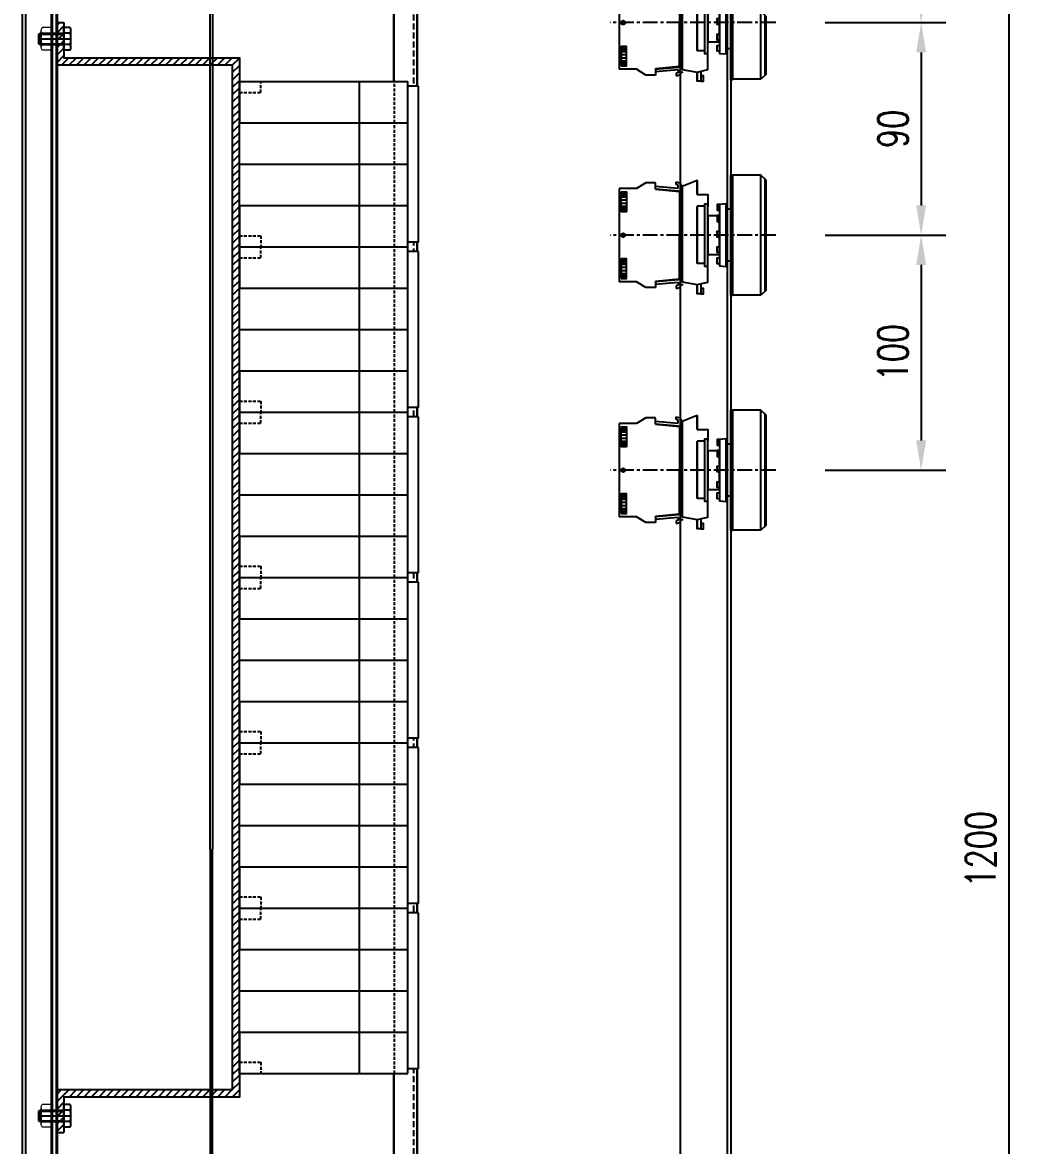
# Model space of a CAD drawing. Header units: millimetres. Extents: x 2153 to 5658, y -781 to 1156.
# Drawn here: x 5230.1 to 5658.3, y 331.8 to 807.3 of the extents above; entities that cross this region are included whole.
import ezdxf

# ---------------------------------------------------------------- set-up
doc = ezdxf.new("R2010")
doc.units = ezdxf.units.MM
doc.set_wipeout_variables(frame=1)
doc.linetypes.add('CENTER', pattern=[2, 1.25, -0.25, 0.25, -0.25])
doc.linetypes.add('HIDDEN', pattern=[9.525, 6.35, -3.175])
for name, color, linetype in [('40GENE-102-DIMENSION', 40, 'Continuous'), ('47ELEC-102-PROYEC', 1, 'HIDDEN'), ('47ELEC-103-EJES', 122, 'CENTER'), ('47ELEC-107-SIMB-M', 3, 'Continuous'), ('47ELEC-109-ACHUR', 8, 'Continuous'), ('47ELEC-205-EQUIP', 5, 'Continuous')]:
    doc.layers.add(name, color=color, linetype=linetype)
for name, color, linetype, lineweight in [('EJE', 4, 'CENTER', 9), ('ELEMENTOS DE MAQUINAS', 151, 'Continuous', 9), ('modelo', 5, 'Continuous', 40)]:
    doc.layers.add(name, color=color, linetype=linetype, lineweight=lineweight)
doc.styles.add('ROMANS', font='romans.shx', dxfattribs={"width": 0.75})
doc.dimstyles.new('SNC-LAVALIN', dxfattribs={"dimscale": 0, "dimtxt": 2.5, "dimasz": 2.5, "dimexe": 1.5, "dimexo": 1, "dimgap": 1.25, "dimtad": 1, "dimdec": 0, "dimzin": 1, "dimdsep": 46, "dimtxsty": 'ROMANS', "dimcen": 0.09, "dimclrd": 256, "dimclre": 256, "dimclrt": 7, "dimadec": 0, "dimazin": 0, "dimtfac": 1, "dimtdec": 0, "dimtix": 1, "dimtmove": 2, "dimatfit": 3, "dimfxl": 1, "dimtfill": 1, "dimtolj": 1, "dimarcsym": 0})

# ---------------------------------------------------------------- blocks, each defined once
blk = doc.blocks.new('*D50')
at = {"layer": '40GENE-102-DIMENSION', "lineweight": -2, "transparency": 16777216}
for p, q in [((5531.01, 1057.26), (5658.26, 1057.26)), ((5647.76, 1044.66), (5647.76, -130.14)), ((5531.11, -142.74), (5658.26, -142.74))]:
    blk.add_line(p, q, dxfattribs=at)
at = {"layer": '40GENE-102-DIMENSION', "transparency": 16777216}
for points in [[(5645.66, 1044.66), (5649.86, 1044.66), (5647.76, 1057.26)], [(5645.66, -130.14), (5649.86, -130.14), (5647.76, -142.74)]]:
    blk.add_solid(points, dxfattribs=at)
at = {"layer": '40GENE-102-DIMENSION', "color": 0, "transparency": 16777216, "insert": (5635.86, 457.26), "char_height": 12.6, "attachment_point": 5, "rotation": 90, "style": 'ROMANS', "bg_fill": 3, "box_fill_scale": 1.1, "bg_fill_color": 256, "bg_fill_true_color": 13158600, "bg_fill_transparency": 0}
blk.add_mtext('\\A1;1200', dxfattribs=at)
blk = doc.blocks.new('tuerca 1-4')
at = {"layer": 'EJE'}
blk.add_line((0, 0), (0, 6), dxfattribs=at)
at = {"layer": 'ELEMENTOS DE MAQUINAS'}
for p, q in [((-6.35, 0.5), (-6.35, 5.5)), ((4.76, 6), (-4.76, 6)), ((4.76, 0), (-4.76, 0)), ((-3.18, 5.5), (-3.18, 0.5)), ((3.18, 5.5), (3.18, 0.5)), ((6.35, 0.5), (6.35, 5.5))]:
    blk.add_line(p, q, dxfattribs=at)
for centre, radius, start, end in [((-4.76, 3.23), 2.77, 55.03966, 124.96034), ((-4.76, 2.77), 2.77, 235.03966, 304.96034), ((0, -4.33), 10.33, 72.10345, 107.89655), ((0, 10.33), 10.33, 252.10345, 287.89655), ((4.76, 3.23), 2.77, 55.03966, 124.96034), ((4.76, 2.77), 2.77, 235.03966, 304.96034)]:
    blk.add_arc(centre, radius, start, end, dxfattribs=at)
blk = doc.blocks.new('S204-P')
blk.add_wipeout([(-65.61, 43.75), (5.64, 43.75), (5.64, 41.78), (10.19, 41.78), (10.19, -24.28), (5.64, -24.28), (5.64, -26.25), (-65.61, -26.25)])
for p, q in [((-65.61, 43.75), (5.64, 43.75)), ((-65.61, 43.75), (-65.61, 26.25)), ((-65.61, -8.75), (-65.61, 43.75)), ((-14.81, 26.25), (-14.81, 43.75)), ((5.64, 26.25), (5.64, 43.75)), ((10.19, 41.78), (5.64, 41.78)), ((10.19, 28.22), (10.19, 41.78)), ((-65.61, 26.25), (5.64, 26.25)), ((-65.61, 26.25), (5.64, 26.25)), ((-14.81, 8.75), (-14.81, 26.25)), ((5.64, 8.75), (5.64, 26.25)), ((10.19, 6.78), (10.19, 28.22)), ((-65.61, 8.75), (5.64, 8.75)), ((-65.61, 8.75), (5.64, 8.75)), ((-14.81, -8.75), (-14.81, 8.75)), ((5.64, -8.75), (5.64, 8.75)), ((10.19, -6.78), (10.19, 6.78)), ((-65.61, -8.75), (5.64, -8.75)), ((-65.61, -8.75), (5.64, -8.75)), ((-65.61, -8.75), (-65.61, -26.25)), ((-65.61, -26.25), (-65.61, -8.75)), ((-14.81, -26.25), (-14.81, -8.75)), ((5.64, -26.25), (5.64, -8.75)), ((10.19, -24.28), (10.19, -6.78)), ((-65.61, -26.25), (5.64, -26.25)), ((10.19, -24.28), (5.64, -24.28))]:
    blk.add_line(p, q)
at = {"layer": '47ELEC-102-PROYEC', "ltscale": 0.2}
for p, q in [((-56.51, 39.03), (-56.51, 43.75)), ((0, 26.25), (0, 43.75)), ((-65.61, 39.03), (-56.51, 39.03)), ((0, 8.75), (0, 26.25)), ((0, -8.75), (0, 8.75)), ((0, -26.25), (0, -8.75)), ((-65.61, -21.53), (-56.51, -21.53)), ((-56.51, -21.53), (-56.51, -26.25))]:
    blk.add_line(p, q, dxfattribs=at)
blk = doc.blocks.new('SELECTOR')
at = {"layer": '47ELEC-103-EJES', "ltscale": 5}
blk.add_line((11414.89, 2695.26), (11344.78, 2695.26), dxfattribs=at)
at = {"layer": '47ELEC-107-SIMB-M'}
for p, q in [((11359.96, 2717.48), (11355.96, 2714.98)), ((11361.46, 2717.48), (11359.96, 2717.48)), ((11364.06, 2717.48), (11361.46, 2717.48)), ((11364.06, 2714.75), (11364.06, 2717.48)), ((11364.06, 2716), (11373.56, 2715.14)), ((11372.74, 2716.69), (11372.74, 2717.86)), ((11372.74, 2717.86), (11374.34, 2717.36)), ((11373.56, 2716.48), (11372.74, 2716.69)), ((11373.56, 2715.14), (11373.56, 2716.48)), ((11374.34, 2717.36), (11375.04, 2716.19)), ((11375.04, 2716.19), (11375.77, 2716.14)), ((11381.66, 2718.45), (11381.66, 2712.44)), ((11355.96, 2714.98), (11348.66, 2714.98)), ((11348.66, 2714.98), (11348.66, 2675.53)), ((11349.51, 2713.61), (11351.68, 2713.61)), ((11349.51, 2713.37), (11351.68, 2713.37)), ((11349.51, 2713.18), (11351.68, 2713.18)), ((11349.51, 2712.8), (11351.68, 2712.8)), ((11349.51, 2712.29), (11351.68, 2712.29)), ((11349.51, 2711.45), (11351.68, 2711.45)), ((11364.06, 2714.93), (11375.24, 2713.92)), ((11349.51, 2710.17), (11351.68, 2710.17)), ((11349.51, 2708.77), (11351.68, 2708.77)), ((11349.51, 2707.5), (11351.68, 2707.5)), ((11349.51, 2706.65), (11351.68, 2706.65)), ((11349.51, 2706.14), (11351.68, 2706.14)), ((11349.51, 2705.77), (11351.68, 2705.77)), ((11381.66, 2707.51), (11381.66, 2683.3)), ((11349.51, 2705.57), (11351.68, 2705.57)), ((11349.51, 2705.34), (11351.68, 2705.34)), ((11408.66, 2699.95), (11395.94, 2702.28)), ((11396.66, 2701.73), (11396.66, 2671.28)), ((11410.66, 2697.95), (11408.66, 2699.95)), ((11408.66, 2671.28), (11408.66, 2699.95)), ((11410.34, 2698.27), (11410.34, 2672.96)), ((11410.66, 2697.95), (11410.66, 2673.28)), ((11349.51, 2685.18), (11351.68, 2685.18)), ((11349.51, 2684.94), (11351.68, 2684.94)), ((11349.51, 2684.75), (11351.68, 2684.75)), ((11349.51, 2684.37), (11351.68, 2684.37)), ((11349.51, 2683.86), (11351.68, 2683.86)), ((11349.51, 2683.02), (11351.68, 2683.02)), ((11349.51, 2681.74), (11351.68, 2681.74)), ((11349.51, 2680.34), (11351.68, 2680.34)), ((11349.51, 2679.07), (11351.68, 2679.07)), ((11349.51, 2678.22), (11351.68, 2678.22)), ((11349.51, 2677.71), (11351.68, 2677.71)), ((11349.51, 2677.34), (11351.68, 2677.34)), ((11355.96, 2675.53), (11348.66, 2675.53)), ((11349.51, 2677.14), (11351.68, 2677.14)), ((11349.51, 2676.91), (11351.68, 2676.91)), ((11359.96, 2673.04), (11355.96, 2675.53)), ((11361.46, 2673.04), (11359.96, 2673.04)), ((11364.06, 2673.04), (11361.46, 2673.04)), ((11364.06, 2675.58), (11375.24, 2676.6)), ((11364.06, 2675.77), (11364.06, 2673.04)), ((11364.06, 2674.51), (11373.56, 2675.38)), ((11373.56, 2674.03), (11372.74, 2673.82)), ((11372.74, 2673.82), (11372.74, 2672.66)), ((11372.74, 2672.66), (11374.34, 2673.15)), ((11373.56, 2675.38), (11373.56, 2674.03)), ((11374.34, 2673.15), (11375.04, 2674.33)), ((11375.04, 2674.33), (11375.77, 2674.38)), ((11381.66, 2674.33), (11381.66, 2670.45)), ((11410.66, 2673.28), (11408.66, 2671.28)), ((11408.66, 2671.28), (11396.66, 2671.28))]:
    blk.add_line(p, q, dxfattribs=at)
for points in [[(11381.66, 2712.44), (11381.66, 2718.45), (11375.24, 2715.93), (11375.24, 2675.45), (11381.66, 2674.33)], [(11364.06, 2714.75), (11374.11, 2713.7), (11374.11, 2695.26)], [(11381.66, 2712.44), (11386.13, 2712.44), (11386.13, 2707.51)], [(11381.66, 2683.3), (11381.66, 2707.51)], [(11384.71, 2707.51), (11381.66, 2707.51)], [(11364.06, 2675.77), (11374.11, 2676.81), (11374.11, 2695.26)], [(11381.66, 2674.33), (11386.13, 2675.42), (11386.13, 2683.3)], [(11384.71, 2683.3), (11381.66, 2683.3)], [(11383.22, 2674.57), (11383.22, 2670.45), (11381.66, 2670.45), (11381.66, 2674.33)]]:
    blk.add_lwpolyline(points, dxfattribs=at)
for points in [[(11349.51, 2713.61), (11351.68, 2713.61), (11351.68, 2705.34), (11349.51, 2705.34)], [(11386.13, 2708.32), (11384.71, 2708.32), (11384.71, 2682.19), (11386.13, 2682.19)], [(11391.13, 2708.3), (11390.08, 2708.3), (11390.08, 2705.83), (11391.13, 2705.83)], [(11393.94, 2708.5), (11391.13, 2708.3), (11391.13, 2682.22), (11393.94, 2682.02)], [(11393.94, 2706.41), (11395.94, 2706.41), (11395.94, 2684.21), (11393.94, 2684.21)], [(11391.13, 2703.45), (11386.13, 2703.45), (11386.13, 2687.07), (11391.13, 2687.07)], [(11391.13, 2703.55), (11390.08, 2703.55), (11390.08, 2701.09), (11391.13, 2701.09)], [(11395.94, 2701.94), (11396.66, 2701.94), (11396.66, 2671.07), (11395.94, 2671.07)], [(11391.13, 2694.49), (11390.08, 2694.49), (11390.08, 2696.95), (11391.13, 2696.95)], [(11391.13, 2687.89), (11390.08, 2687.89), (11390.08, 2690.36), (11391.13, 2690.36)], [(11349.51, 2676.91), (11351.68, 2676.91), (11351.68, 2685.18), (11349.51, 2685.18)], [(11391.13, 2683.15), (11390.08, 2683.15), (11390.08, 2685.61), (11391.13, 2685.61)], [(11383.22, 2670.45), (11384.35, 2670.45), (11384.35, 2672.68), (11383.22, 2672.68)]]:
    blk.add_lwpolyline(points, close=True, dxfattribs=at)
blk.add_circle((11350.32, 2695.26), 0.836, dxfattribs=at)
blk = doc.blocks.new('MLBL-LAMPARA-VL')
at = {"layer": '47ELEC-107-SIMB-M'}
h = blk.add_hatch(color=256, dxfattribs=at)
h.dxf.hatch_style = 1
h.paths.add_polyline_path([(-14, 25.59), (-14.72, 25.59), (-14.72, 0), (-14, 0)])
h.paths.add_polyline_path([(-14, 0), (-14.72, 0), (-14.72, -25.59), (-14, -25.59)])
at = {"layer": '47ELEC-103-EJES', "ltscale": 5}
blk.add_line((4.23, 0), (-65.89, 0), dxfattribs=at)
at = {"layer": '47ELEC-107-SIMB-M'}
for p, q in [((-14, 25.38), (-14, -25.38)), ((-2, 25.38), (-14, 25.38)), ((0, 23.38), (-2, 25.38)), ((-2, -25.38), (-2, 25.38)), ((-54.7, 19.72), (-62, 19.72)), ((-62, 19.72), (-62, -19.72)), ((-50.7, 22.22), (-54.7, 19.72)), ((-49.2, 22.22), (-50.7, 22.22)), ((-46.6, 22.22), (-49.2, 22.22)), ((-46.6, 19.49), (-46.6, 22.22)), ((-46.6, 20.75), (-37.1, 19.88)), ((-46.6, 19.67), (-35.42, 18.66)), ((-37.92, 21.43), (-37.92, 22.6)), ((-37.92, 22.6), (-36.32, 22.11)), ((-37.1, 21.23), (-37.92, 21.43)), ((-37.1, 19.88), (-37.1, 21.23)), ((-36.32, 22.11), (-35.62, 20.93)), ((-35.62, 20.93), (-34.89, 20.88)), ((-29, 23.19), (-29, 17.18)), ((-0.32, 23.7), (-0.32, -23.7)), ((0, 23.38), (0, -23.38)), ((-61.15, 18.35), (-58.99, 18.35)), ((-61.15, 18.11), (-58.99, 18.11)), ((-61.15, 17.92), (-58.99, 17.92)), ((-61.15, 17.55), (-58.99, 17.55)), ((-61.15, 17.04), (-58.99, 17.04)), ((-61.15, 16.19), (-58.99, 16.19)), ((-61.15, 14.92), (-58.99, 14.92)), ((-61.15, 13.51), (-58.99, 13.51)), ((-61.15, 12.24), (-58.99, 12.24)), ((-61.15, 11.39), (-58.99, 11.39)), ((-61.15, 10.88), (-58.99, 10.88)), ((-61.15, 10.51), (-58.99, 10.51)), ((-61.15, 10.32), (-58.99, 10.32)), ((-61.15, 10.08), (-58.99, 10.08)), ((-29, 12.25), (-29, -11.96)), ((-61.15, -10.08), (-58.99, -10.08)), ((-61.15, -10.32), (-58.99, -10.32)), ((-61.15, -10.51), (-58.99, -10.51)), ((-61.15, -10.88), (-58.99, -10.88)), ((-61.15, -11.39), (-58.99, -11.39)), ((-61.15, -12.24), (-58.99, -12.24)), ((-61.15, -13.51), (-58.99, -13.51)), ((-61.15, -14.92), (-58.99, -14.92)), ((-61.15, -16.19), (-58.99, -16.19)), ((-61.15, -17.04), (-58.99, -17.04)), ((-61.15, -17.55), (-58.99, -17.55)), ((-61.15, -17.92), (-58.99, -17.92)), ((-61.15, -18.11), (-58.99, -18.11)), ((-61.15, -18.35), (-58.99, -18.35)), ((-46.6, -19.67), (-35.42, -18.66)), ((-54.7, -19.72), (-62, -19.72)), ((-50.7, -22.22), (-54.7, -19.72)), ((-49.2, -22.22), (-50.7, -22.22)), ((-46.6, -22.22), (-49.2, -22.22)), ((-46.6, -19.49), (-46.6, -22.22)), ((-46.6, -20.75), (-37.1, -19.88)), ((-37.1, -21.23), (-37.92, -21.43)), ((-37.92, -21.43), (-37.92, -22.6)), ((-37.92, -22.6), (-36.32, -22.11)), ((-37.1, -19.88), (-37.1, -21.23)), ((-36.32, -22.11), (-35.62, -20.93)), ((-35.62, -20.93), (-34.89, -20.88)), ((-29, -20.92), (-29, -24.81)), ((0, -23.38), (-2, -25.38)), ((-2, -25.38), (-14, -25.38))]:
    blk.add_line(p, q, dxfattribs=at)
for points in [[(-14.72, 25.59), (-14, 25.59), (-14, -25.59), (-14.72, -25.59)], [(-61.15, 18.35), (-58.99, 18.35), (-58.99, 10.08), (-61.15, 10.08)], [(-24.54, 13.07), (-25.96, 13.07), (-25.96, -13.07), (-24.54, -13.07)], [(-19.54, 13.04), (-20.59, 13.04), (-20.59, 10.58), (-19.54, 10.58)], [(-16.72, 13.24), (-19.54, 13.04), (-19.54, -13.04), (-16.72, -13.24)], [(-16.72, 11.15), (-14.72, 11.15), (-14.72, -11.05), (-16.72, -11.05)], [(-19.54, 8.19), (-24.54, 8.19), (-24.54, -8.19), (-19.54, -8.19)], [(-19.54, 8.29), (-20.59, 8.29), (-20.59, 5.83), (-19.54, 5.83)], [(-19.54, -0.77), (-20.59, -0.77), (-20.59, 1.7), (-19.54, 1.7)], [(-19.54, -7.36), (-20.59, -7.36), (-20.59, -4.9), (-19.54, -4.9)], [(-61.15, -18.35), (-58.99, -18.35), (-58.99, -10.08), (-61.15, -10.08)], [(-19.54, -12.11), (-20.59, -12.11), (-20.59, -9.65), (-19.54, -9.65)], [(-27.44, -24.81), (-26.31, -24.81), (-26.31, -22.58), (-27.44, -22.58)]]:
    blk.add_lwpolyline(points, close=True, dxfattribs=at)
for points in [[(-46.6, 19.49), (-36.55, 18.44), (-36.55, 0)], [(-29, 17.18), (-29, 23.19), (-35.42, 20.68), (-35.42, -19.8), (-29, -20.92)], [(-29, 17.18), (-24.54, 17.18), (-24.54, 12.25)], [(-29, -11.96), (-29, 12.25)], [(-25.96, 12.25), (-29, 12.25)], [(-46.6, -19.49), (-36.55, -18.44), (-36.55, 0)], [(-29, -20.92), (-24.54, -19.84), (-24.54, -11.96)], [(-25.96, -11.96), (-29, -11.96)], [(-27.44, -20.69), (-27.44, -24.81), (-29, -24.81), (-29, -20.92)]]:
    blk.add_lwpolyline(points, dxfattribs=at)
blk.add_circle((-60.35, 0), 0.836, dxfattribs=at)
blk = doc.blocks.new('*D110')
at = {"layer": '40GENE-102-DIMENSION', "lineweight": -2, "transparency": 16777216}
for p, q in [((5613.55, 1057.26), (5621.16, 1057.26)), ((5610.66, 1044.66), (5610.66, 819.86)), ((5570.07, 807.26), (5621.16, 807.26))]:
    blk.add_line(p, q, dxfattribs=at)
at = {"layer": '40GENE-102-DIMENSION', "transparency": 16777216}
for points in [[(5608.56, 1044.66), (5612.76, 1044.66), (5610.66, 1057.26)], [(5608.56, 819.86), (5612.76, 819.86), (5610.66, 807.26)]]:
    blk.add_solid(points, dxfattribs=at)
at = {"layer": '40GENE-102-DIMENSION', "color": 0, "transparency": 16777216, "insert": (5598.76, 932.26), "char_height": 12.6, "attachment_point": 5, "rotation": 90, "style": 'ROMANS', "bg_fill": 3, "box_fill_scale": 1.1, "bg_fill_color": 256, "bg_fill_true_color": 13158600, "bg_fill_transparency": 0}
blk.add_mtext('\\A1;250', dxfattribs=at)
blk = doc.blocks.new('*D111')
at = {"layer": '40GENE-102-DIMENSION', "lineweight": -2, "transparency": 16777216}
for p, q in [((5570.07, 807.26), (5621.16, 807.26)), ((5610.66, 794.66), (5610.66, 729.86)), ((5570.07, 717.26), (5621.16, 717.26))]:
    blk.add_line(p, q, dxfattribs=at)
at = {"layer": '40GENE-102-DIMENSION', "transparency": 16777216}
for points in [[(5608.56, 794.66), (5612.76, 794.66), (5610.66, 807.26)], [(5608.56, 729.86), (5612.76, 729.86), (5610.66, 717.26)]]:
    blk.add_solid(points, dxfattribs=at)
at = {"layer": '40GENE-102-DIMENSION', "color": 0, "transparency": 16777216, "insert": (5598.76, 762.26), "char_height": 12.6, "attachment_point": 5, "rotation": 90, "style": 'ROMANS', "bg_fill": 3, "box_fill_scale": 1.1, "bg_fill_color": 256, "bg_fill_true_color": 13158600, "bg_fill_transparency": 0}
blk.add_mtext('\\A1;90', dxfattribs=at)
blk = doc.blocks.new('*D112')
at = {"layer": '40GENE-102-DIMENSION', "lineweight": -2, "transparency": 16777216}
for p, q in [((5570.07, 717.26), (5621.16, 717.26)), ((5610.66, 704.66), (5610.66, 630.36)), ((5570.07, 617.76), (5621.16, 617.76))]:
    blk.add_line(p, q, dxfattribs=at)
at = {"layer": '40GENE-102-DIMENSION', "transparency": 16777216}
for points in [[(5608.56, 704.66), (5612.76, 704.66), (5610.66, 717.26)], [(5608.56, 630.36), (5612.76, 630.36), (5610.66, 617.76)]]:
    blk.add_solid(points, dxfattribs=at)
at = {"layer": '40GENE-102-DIMENSION', "color": 0, "transparency": 16777216, "insert": (5598.76, 667.51), "char_height": 12.6, "attachment_point": 5, "rotation": 90, "style": 'ROMANS', "bg_fill": 3, "box_fill_scale": 1.1, "bg_fill_color": 256, "bg_fill_true_color": 13158600, "bg_fill_transparency": 0}
blk.add_mtext('\\A1;100', dxfattribs=at)

msp = doc.modelspace()

# ---------------------------------------------------------------- hatches: boundary and pattern name
at = {"layer": '47ELEC-109-ACHUR', "ltscale": 0.75}
h = msp.add_hatch(dxfattribs=at)
h.set_pattern_fill('ANSI31', color=256, scale=0.7)
h.set_pattern_definition([(45, (-2552.035, -695.0318), (-1.5715448, 1.5715448), [])])
h.paths.add_polyline_path([(5244.61, 355.33), (5244.61, 337.33), (5247.61, 337.33), (5247.61, 352.33), (5321.98, 352.33), (5321.98, 792.33), (5247.61, 792.33), (5247.61, 807.33), (5244.61, 807.33), (5244.61, 789.33), (5318.98, 789.33), (5318.98, 355.33)])

# ---------------------------------------------------------------- linework, layer by layer
for p, q in [((5247.61, 795.53), (5247.61, 805.13)), ((5250.26, 805.13), (5247.61, 805.13)), ((5250.64, 796.73), (5250.64, 803.93)), ((5237.06, 802.35), (5237.44, 802.73)), ((5237.06, 798.31), (5237.06, 802.35)), ((5237.06, 802.35), (5247.61, 802.35)), ((5237.06, 800.33), (5250.64, 800.33)), ((5237.44, 802.73), (5247.61, 802.73)), ((5237.44, 797.93), (5237.44, 802.73)), ((5247.61, 797.34), (5247.61, 803.25)), ((5250.26, 802.73), (5247.61, 802.73)), ((5237.44, 797.93), (5237.06, 798.31)), ((5237.06, 798.31), (5247.61, 798.31)), ((5237.44, 797.93), (5247.61, 797.93)), ((5250.26, 797.93), (5247.61, 797.93)), ((5250.26, 795.53), (5247.61, 795.53)), ((5247.61, 339.53), (5247.61, 349.13)), ((5250.26, 349.13), (5247.61, 349.13)), ((5247.61, 341.35), (5247.61, 347.25)), ((5250.64, 340.73), (5250.64, 347.93)), ((5237.06, 346.35), (5237.44, 346.73)), ((5237.06, 342.31), (5237.06, 346.35)), ((5237.06, 346.35), (5247.61, 346.35)), ((5237.06, 344.33), (5250.64, 344.33)), ((5237.44, 346.73), (5247.61, 346.73)), ((5237.44, 341.93), (5237.44, 346.73)), ((5250.26, 346.73), (5247.61, 346.73)), ((5237.44, 341.93), (5237.06, 342.31)), ((5237.06, 342.31), (5247.61, 342.31)), ((5237.44, 341.93), (5247.61, 341.93)), ((5250.26, 341.93), (5247.61, 341.93)), ((5250.26, 339.53), (5247.61, 339.53))]:
    msp.add_line(p, q)
at = {"color": 40}
for points in [[(5309.61, 457.26), (5309.61, 1032.26), (5307.11, 1032.26), (5307.11, 1033.26), (5309.61, 1033.26), (5310.61, 1033.26), (5310.61, 457.26)], [(5309.61, 457.26), (5309.61, -117.74), (5307.11, -117.74), (5307.11, -118.74), (5309.61, -118.74), (5310.61, -118.74), (5310.61, 457.26)]]:
    msp.add_lwpolyline(points, dxfattribs=at)
for centre, radius, start, end in [((5248.54, 803.93), 2.09, 325.0429, 34.9571), ((5242.83, 800.33), 7.81, 342.1026, 17.8974), ((5248.54, 796.73), 2.09, 325.0429, 34.9571), ((5248.54, 347.93), 2.09, 325.0429, 34.9571), ((5242.83, 344.33), 7.81, 342.1026, 17.8974), ((5248.54, 340.73), 2.09, 325.0429, 34.9571)]:
    msp.add_arc(centre, radius, start, end)
at = {"layer": '47ELEC-102-PROYEC', "linetype": 'Continuous', "ltscale": 3}
for p, q in [((5387.31, -104.02), (5387.31, 1022.26)), ((5397.31, 1022.26), (5397.31, -104.02))]:
    msp.add_line(p, q, dxfattribs=at)
at = {"layer": '47ELEC-102-PROYEC', "ltscale": 0.4}
msp.add_line((5395.81, -106.24), (5395.81, 1020.76), dxfattribs=at)
at = {"layer": '47ELEC-102-PROYEC', "linetype": 'Continuous', "ltscale": 3}
msp.add_lwpolyline([(5397.31, 1022.26), (5387.31, 1022.26), (5387.31, -107.74), (5397.31, -107.74)], close=True, dxfattribs=at)
at = {"layer": '47ELEC-109-ACHUR', "ltscale": 0.75}
for p, q in [((5244.61, 807.33), (5247.61, 807.33)), ((5244.61, 807.33), (5247.61, 807.33)), ((5244.61, 337.33), (5247.61, 337.33))]:
    msp.add_line(p, q, dxfattribs=at)
for points in [[(5244.61, 807.83), (5244.61, 789.33), (5318.98, 789.33), (5318.98, 355.33), (5244.61, 355.33), (5244.61, 337.33)], [(5247.61, 807.33), (5247.61, 792.33), (5321.98, 792.33), (5321.98, 352.33), (5247.61, 352.33), (5247.61, 337.33)]]:
    msp.add_lwpolyline(points, dxfattribs=at)
at = {"layer": '47ELEC-205-EQUIP'}
for p, q in [((5230.11, -142.74), (5230.11, 1057.26)), ((5231.61, -141.24), (5231.61, 1055.76)), ((5528.61, -139.24), (5528.61, 1053.76)), ((5530.11, 1055.26), (5530.11, -140.74)), ((5508.61, 1030.26), (5508.61, -115.74))]:
    msp.add_line(p, q, dxfattribs=at)
at = {"layer": 'modelo', "color": 6}
for p, q in [((5244.61, -117.74), (5244.61, 1032.26)), ((5242.61, -115.74), (5242.61, 1030.26))]:
    msp.add_line(p, q, dxfattribs=at)

# ---------------------------------------------------------------- block references
at = {"xscale": -0.7559055118110236, "yscale": 0.7559055118110236, "zscale": 0.7559055118110236, "rotation": 90}
for p in [(5242.61, 800.33), (5242.61, 344.33)]:
    msp.add_blockref('tuerca 1-4', p, dxfattribs=at)

# ---------------------------------------------------------------- next in the draw order: block references
msp.add_blockref('S204-P', (5387.59, 738.58))

# ---------------------------------------------------------------- next in the draw order: dimensions: what is measured, and where the dimension line sits
at = {"layer": '40GENE-102-DIMENSION', "color": 0}
dim = msp.add_linear_dim(base=(5647.76, -142.74), p1=(5510.01, 1057.26), p2=(5510.11, -142.74), angle=90, dimstyle='SNC-LAVALIN', override={"dimscale": 7.000007, "dimtxt": 1.8, "dimasz": 1.8, "dimexo": 3, "dimgap": 0.8, "dimclrt": 0}, dxfattribs=at)
dim.commit()
dim.dimension.update_dxf_attribs({"geometry": '*D50', "text_midpoint": (5635.86, 457.26)})

# ---------------------------------------------------------------- next in the draw order: block references
for name, p in [('SELECTOR', (-5865.83, -1888)), ('MLBL-LAMPARA-VL', (5544.84, 717.26)), ('S204-P', (5387.59, 668.58)), ('MLBL-LAMPARA-VL', (5544.84, 617.76))]:
    msp.add_blockref(name, p)

# ---------------------------------------------------------------- next in the draw order: block references
msp.add_blockref('S204-P', (5387.59, 598.58))

# ---------------------------------------------------------------- next in the draw order: dimensions: what is measured, and where the dimension line sits
dim = msp.add_linear_dim(base=(5610.66, 807.26), p1=(5592.55, 1057.26), p2=(5549.07, 807.26), angle=90, dimstyle='SNC-LAVALIN', override={"dimscale": 7.000007, "dimtxt": 1.8, "dimasz": 1.8, "dimexo": 3, "dimgap": 0.8, "dimclrt": 0}, dxfattribs=at)
dim.commit()
dim.dimension.update_dxf_attribs({"geometry": '*D110', "text_midpoint": (5598.76, 932.26)})

# ---------------------------------------------------------------- next in the draw order: block references
msp.add_blockref('S204-P', (5387.59, 528.58))

# ---------------------------------------------------------------- next in the draw order: dimensions: what is measured, and where the dimension line sits
dim = msp.add_linear_dim(base=(5610.66, 717.26), p1=(5549.07, 807.26), p2=(5549.07, 717.26), angle=90, dimstyle='SNC-LAVALIN', override={"dimscale": 7.000007, "dimtxt": 1.8, "dimasz": 1.8, "dimexo": 3, "dimgap": 0.8, "dimclrt": 0}, dxfattribs=at)
dim.commit()
dim.dimension.update_dxf_attribs({"geometry": '*D111', "text_midpoint": (5598.76, 762.26)})

# ---------------------------------------------------------------- next in the draw order: block references
msp.add_blockref('S204-P', (5387.59, 458.58))

# ---------------------------------------------------------------- next in the draw order: dimensions: what is measured, and where the dimension line sits
dim = msp.add_linear_dim(base=(5610.661866, 617.756009), p1=(5549.066945, 717.256015), p2=(5549.066945, 617.756009), angle=90, dimstyle='SNC-LAVALIN', override={"dimscale": 7.000007, "dimtxt": 1.8, "dimasz": 1.8, "dimexo": 3, "dimgap": 0.8, "dimclrt": 0}, dxfattribs=at)
dim.commit()
dim.dimension.update_dxf_attribs({"geometry": '*D112', "text_midpoint": (5598.761855, 667.506012)})

# ---------------------------------------------------------------- next in the draw order: block references
msp.add_blockref('S204-P', (5387.59, 388.58))

doc.saveas('drawing.dxf')
